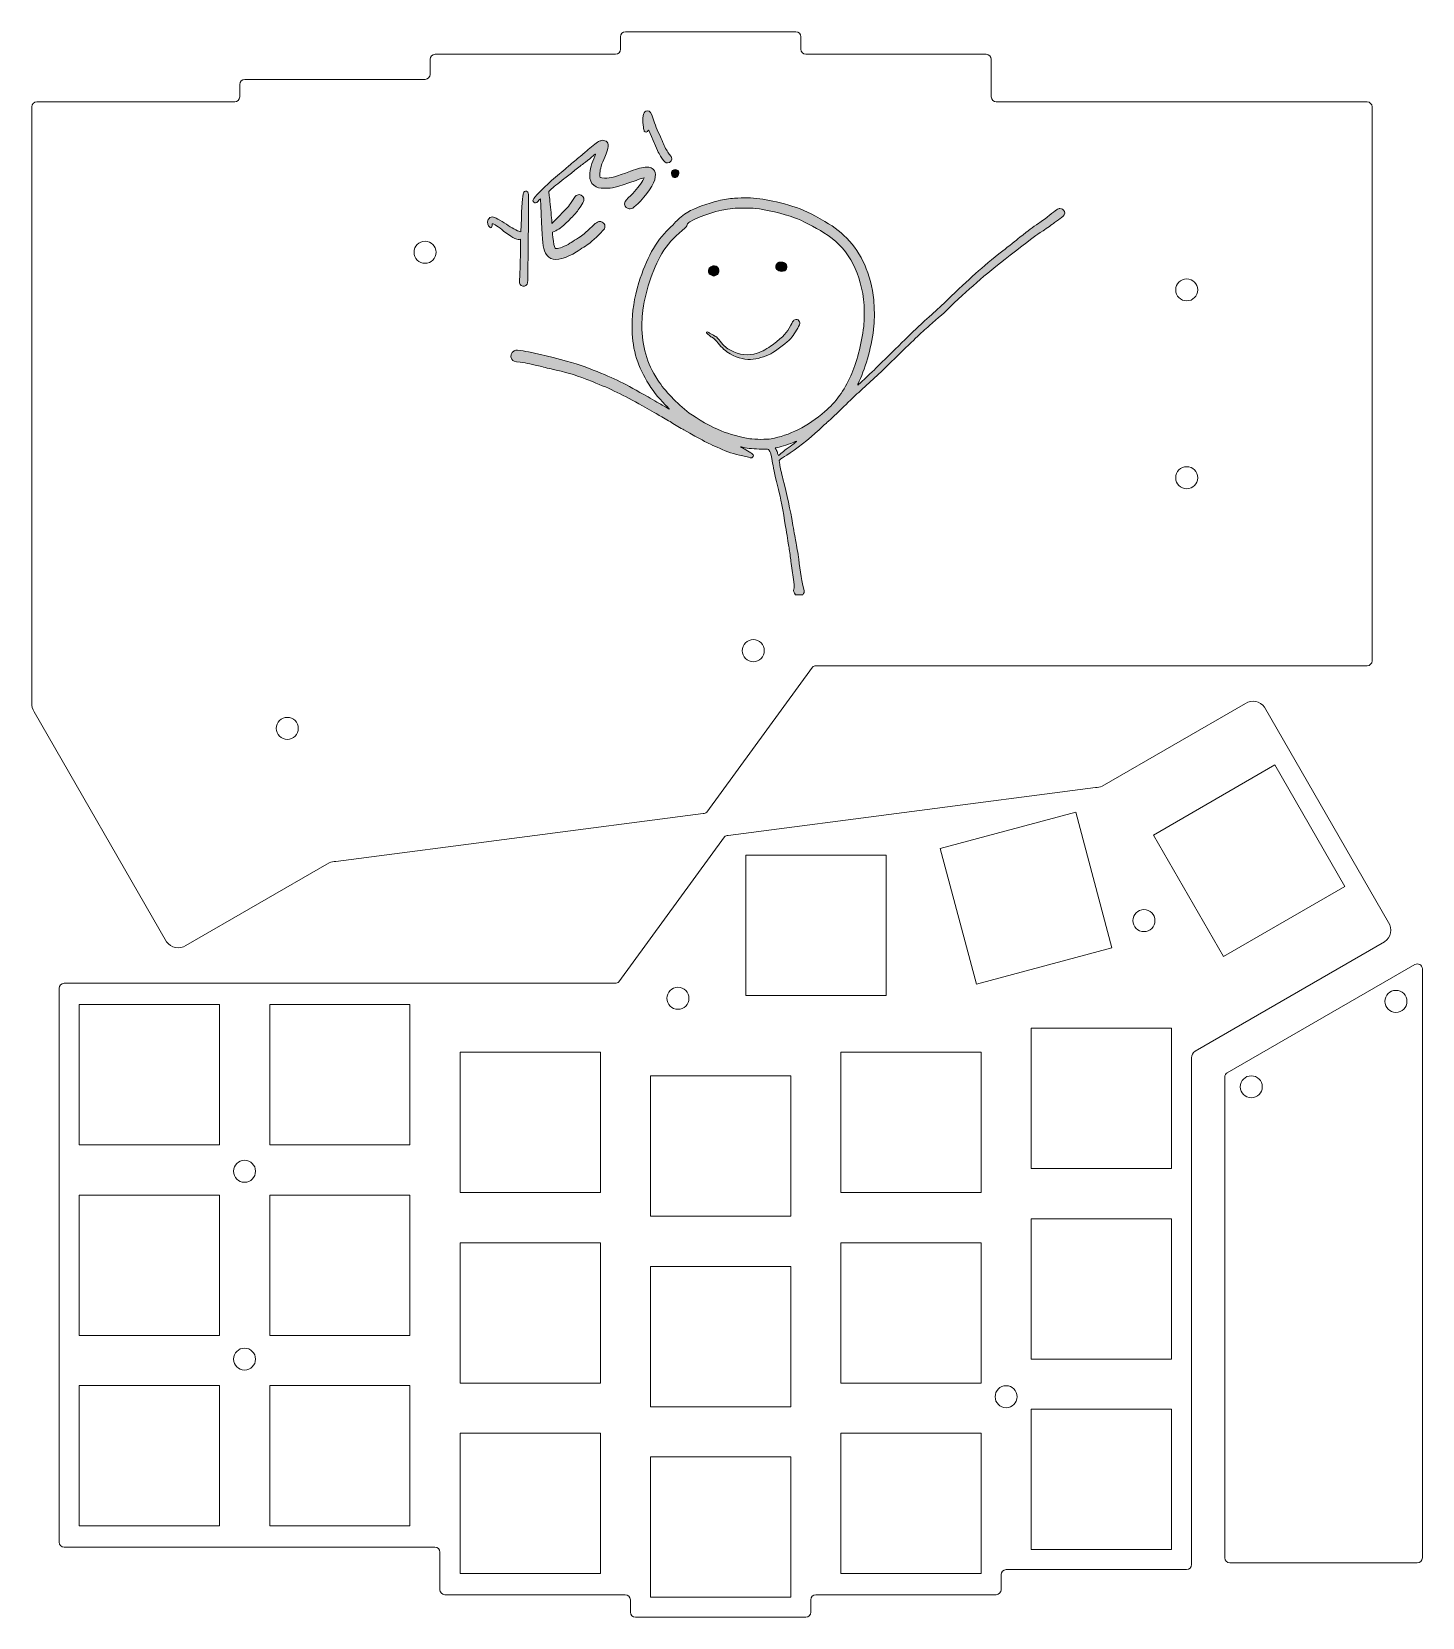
# Model space of a CAD drawing. Header units: millimetres. Extents: x -142 to 140, y -60 to 99.
# Drawn here: x 0.8 to 139.5, y -59.8 to 98.4 of the extents above; entities that cross this region are included whole.
import ezdxf

# ---------------------------------------------------------------- set-up
doc = ezdxf.new("R2010")
doc.units = ezdxf.units.MM
doc.header["$MEASUREMENT"] = 0
doc.layers.add('カット1(R255G0B0)', color=7, linetype='Continuous', lineweight=0)

# ---------------------------------------------------------------- blocks, each defined once
blk = doc.blocks.new('Block_3')
at = {"layer": 'カット1(R255G0B0)', "color": 5, "lineweight": 0, "true_color": 0x0000ff}
for points in [[(121.89, 31.41), (122.52, 31.84), (123.38, 31.67), (123.81, 31.03), (123.81, 31.03), (123.82, 31.03), (123.82, 31.03)], [(136.17, 9.57), (136.6, 8.94), (136.43, 8.08), (135.79, 7.65), (135.79, 7.65), (135.79, 7.65), (135.79, 7.65)], [(3.52, 3), (3.52, 3.27), (3.74, 3.5), (4.02, 3.5), (4.02, 3.5), (4.02, 3.5), (4.02, 3.5)], [(4.02, -52.75), (3.74, -52.75), (3.52, -52.53), (3.52, -52.25), (3.52, -52.25), (3.52, -52.25), (3.52, -52.25)], [(41.02, -52.75), (41.29, -52.75), (41.52, -52.97), (41.52, -53.25), (41.52, -53.25), (41.52, -53.25), (41.52, -53.25)], [(60.02, -57.5), (60.29, -57.5), (60.52, -57.72), (60.52, -58), (60.52, -58), (60.52, -58), (60.52, -58)], [(78.52, -58), (78.52, -57.73), (78.74, -57.5), (79.02, -57.5), (79.02, -57.5), (79.02, -57.5), (79.02, -57.5)], [(61.02, -59.75), (60.74, -59.75), (60.52, -59.53), (60.52, -59.25), (60.52, -59.25), (60.52, -59.25), (60.52, -59.25)], [(78.52, -59.25), (78.52, -59.53), (78.3, -59.75), (78.02, -59.75), (78.02, -59.75), (78.02, -59.75), (78.02, -59.75)]]:
    blk.add_open_spline(points, degree=3, knots=[0, 0, 0, 0, 1, 1, 1, 2, 2, 2, 2], dxfattribs=at)
for points in [[(107.59, 23.15), (107.59, 23.15), (121.89, 31.41), (121.89, 31.41)], [(123.81, 31.03), (123.81, 31.03), (136.17, 9.57), (136.17, 9.57)], [(70.27, 18.25), (70.27, 18.25), (106.94, 23.02), (106.94, 23.02)], [(107.59, 23.15), (107.38, 23.08), (107.16, 23.04), (106.94, 23.02)], [(59.37, 3.64), (59.37, 3.64), (69.92, 18.1), (69.92, 18.1)], [(69.92, 18.1), (70.01, 18.2), (70.14, 18.25), (70.27, 18.25)], [(135.79, 7.64), (135.79, 7.64), (116.87, -3.28), (116.87, -3.28)], [(59.02, 3.5), (59.02, 3.5), (4.02, 3.5), (4.02, 3.5)], [(59.37, 3.65), (59.28, 3.55), (59.15, 3.5), (59.02, 3.5)], [(3.52, -52.25), (3.52, -52.25), (3.52, 3), (3.52, 3)], [(116.52, -54.5), (116.52, -54.5), (116.51, -3.94), (116.51, -3.94)], [(116.52, -3.94), (116.52, -3.68), (116.65, -3.43), (116.87, -3.28)], [(41.02, -52.75), (41.02, -52.75), (4.02, -52.75), (4.02, -52.75)], [(41.52, -57), (41.52, -57), (41.52, -53.25), (41.52, -53.25)], [(97.52, -55.5), (97.52, -55.23), (97.74, -55), (98.02, -55)], [(116.02, -55), (116.02, -55), (98.02, -55), (98.02, -55)], [(116.52, -54.5), (116.52, -54.78), (116.3, -55), (116.02, -55)], [(97.52, -55.5), (97.52, -55.5), (97.52, -57), (97.52, -57)], [(42.02, -57.5), (41.74, -57.5), (41.52, -57.28), (41.52, -57)], [(60.02, -57.5), (60.02, -57.5), (42.02, -57.5), (42.02, -57.5)], [(60.52, -59.25), (60.52, -59.25), (60.52, -58), (60.52, -58)], [(78.52, -58), (78.52, -58), (78.52, -59.25), (78.52, -59.25)], [(97.02, -57.5), (97.02, -57.5), (79.02, -57.5), (79.02, -57.5)], [(97.52, -57), (97.52, -57.28), (97.29, -57.5), (97.02, -57.5)], [(78.02, -59.75), (78.02, -59.75), (61.02, -59.75), (61.02, -59.75)]]:
    blk.add_open_spline(points, degree=3, dxfattribs=at)
blk = doc.blocks.new('Block_2')
at = {"layer": 'カット1(R255G0B0)', "color": 1, "lineweight": 0, "true_color": 0xff0000}
for points in [[(124.83, 25.29), (112.71, 18.29), (119.71, 6.17), (131.83, 13.17)], [(104.96, 20.56), (91.44, 16.94), (95.06, 3.42), (108.58, 7.04)], [(86.05, 16.28), (72.05, 16.28), (72.05, 2.28), (86.05, 2.28)], [(19.53, 1.37), (5.53, 1.37), (5.53, -12.63), (19.53, -12.63)], [(38.53, 1.37), (24.53, 1.37), (24.53, -12.63), (38.53, -12.63)], [(114.53, -0.99), (100.53, -0.99), (100.53, -14.99), (114.53, -14.99)], [(57.53, -3.38), (43.53, -3.38), (43.53, -17.38), (57.53, -17.38)], [(95.53, -3.38), (81.53, -3.38), (81.53, -17.38), (95.53, -17.38)], [(76.53, -5.75), (62.53, -5.75), (62.53, -19.75), (76.53, -19.75)], [(19.53, -17.63), (5.53, -17.63), (5.53, -31.63), (19.53, -31.63)], [(38.53, -17.63), (24.53, -17.63), (24.53, -31.63), (38.53, -31.63)], [(114.53, -19.99), (100.53, -19.99), (100.53, -33.99), (114.53, -33.99)], [(57.53, -22.38), (43.53, -22.38), (43.53, -36.38), (57.53, -36.38)], [(95.53, -22.38), (81.53, -22.38), (81.53, -36.38), (95.53, -36.38)], [(76.53, -24.75), (62.53, -24.75), (62.53, -38.75), (76.53, -38.75)], [(19.53, -36.63), (5.53, -36.63), (5.53, -50.63), (19.53, -50.63)], [(38.53, -36.63), (24.53, -36.63), (24.53, -50.63), (38.53, -50.63)], [(114.53, -38.99), (100.53, -38.99), (100.53, -52.99), (114.53, -52.99)], [(57.53, -41.38), (43.53, -41.38), (43.53, -55.38), (57.53, -55.38)], [(95.53, -41.38), (81.53, -41.38), (81.53, -55.38), (95.53, -55.38)], [(76.53, -43.75), (62.53, -43.75), (62.53, -57.75), (76.53, -57.75)]]:
    blk.add_lwpolyline(points, close=True, dxfattribs=at)
for centre in [(111.77, 9.75), (65.27, 2), (136.91, 1.69), (122.48, -6.83), (22.02, -15.25), (22.02, -34), (98.02, -37.75)]:
    blk.add_circle(centre, 1.1, dxfattribs=at)
at = {"layer": 'カット1(R255G0B0)', "color": 5, "lineweight": 0, "true_color": 0x0000ff}
blk.add_open_spline([(139.55, -53.82), (139.55, -53.82), (139.55, 4.94), (139.55, 4.94), (139.55, 5.32), (139.13, 5.56), (138.8, 5.37), (138.8, 5.37), (120.08, -5.43), (120.08, -5.43), (119.92, -5.52), (119.83, -5.69), (119.83, -5.87), (119.83, -5.87), (119.83, -53.81), (119.83, -53.81), (119.83, -54.09), (120.05, -54.31), (120.33, -54.31), (120.33, -54.31), (139.05, -54.32), (139.05, -54.32), (139.32, -54.32), (139.55, -54.09), (139.55, -53.82)], degree=3, knots=[0, 0, 0, 0, 1, 1, 1, 2, 2, 2, 3, 3, 3, 4, 4, 4, 5, 5, 5, 6, 6, 6, 7, 7, 7, 8, 8, 8, 8], dxfattribs=at)
at = {"layer": 'カット1(R255G0B0)'}
blk.add_blockref('Block_3', (0, 0), dxfattribs=at)
blk = doc.blocks.new('Block_5')
at = {"layer": 'カット1(R255G0B0)', "color": 5, "lineweight": 0, "true_color": 0x0000ff}
for points in [[(59.54, 97.93), (59.54, 98.21), (59.76, 98.43), (60.04, 98.43), (60.04, 98.43), (60.04, 98.43), (60.04, 98.43)], [(77.04, 98.43), (77.31, 98.43), (77.54, 98.21), (77.54, 97.93), (77.54, 97.93), (77.54, 97.93), (77.54, 97.93)], [(59.54, 96.68), (59.54, 96.4), (59.31, 96.18), (59.04, 96.18), (59.04, 96.18), (59.04, 96.18), (59.04, 96.18)], [(78.04, 96.18), (77.76, 96.18), (77.54, 96.4), (77.54, 96.68), (77.54, 96.68), (77.54, 96.68), (77.54, 96.68)], [(21.54, 91.93), (21.54, 91.65), (21.31, 91.43), (21.04, 91.43), (21.04, 91.43), (21.04, 91.43), (21.04, 91.43)], [(97.04, 91.43), (96.76, 91.43), (96.54, 91.65), (96.54, 91.93), (96.54, 91.93), (96.54, 91.93), (96.54, 91.93)], [(134.04, 91.43), (134.31, 91.43), (134.54, 91.21), (134.54, 90.93), (134.54, 90.93), (134.54, 90.93), (134.54, 90.93)], [(134.54, 35.68), (134.54, 35.4), (134.31, 35.18), (134.04, 35.18), (134.04, 35.18), (134.04, 35.18), (134.04, 35.18)], [(16.17, 7.27), (15.53, 6.84), (14.67, 7.01), (14.24, 7.64), (14.24, 7.65), (14.24, 7.65), (14.24, 7.65)]]:
    blk.add_open_spline(points, degree=3, knots=[0, 0, 0, 0, 1, 1, 1, 2, 2, 2, 2], dxfattribs=at)
for points in [[(60.04, 98.43), (60.04, 98.43), (77.04, 98.43), (77.04, 98.43)], [(59.54, 96.68), (59.54, 96.68), (59.54, 97.93), (59.54, 97.93)], [(77.54, 97.93), (77.54, 97.93), (77.54, 96.68), (77.54, 96.68)], [(40.54, 95.68), (40.54, 95.96), (40.76, 96.18), (41.04, 96.18)], [(40.54, 94.18), (40.54, 94.18), (40.54, 95.68), (40.54, 95.68)], [(41.04, 96.18), (41.04, 96.18), (59.04, 96.18), (59.04, 96.18)], [(78.04, 96.18), (78.04, 96.18), (96.04, 96.18), (96.04, 96.18)], [(96.04, 96.18), (96.31, 96.18), (96.54, 95.96), (96.54, 95.68)], [(96.54, 95.68), (96.54, 95.68), (96.54, 91.93), (96.54, 91.93)], [(21.54, 93.18), (21.54, 93.46), (21.76, 93.68), (22.04, 93.68)], [(22.04, 93.68), (22.04, 93.68), (40.04, 93.68), (40.04, 93.68)], [(40.54, 94.18), (40.54, 93.9), (40.31, 93.68), (40.04, 93.68)], [(21.54, 93.18), (21.54, 93.18), (21.54, 91.93), (21.54, 91.93)], [(0.79, 90.93), (0.79, 91.21), (1.01, 91.43), (1.29, 91.43)], [(0.79, 90.93), (0.79, 90.93), (0.79, 31.46), (0.79, 31.46)], [(1.29, 91.43), (1.29, 91.43), (21.04, 91.43), (21.04, 91.43)], [(97.04, 91.43), (97.04, 91.43), (134.04, 91.43), (134.04, 91.43)], [(134.54, 90.93), (134.54, 90.93), (134.54, 35.68), (134.54, 35.68)], [(78.69, 35.04), (78.69, 35.04), (68.14, 20.58), (68.14, 20.58)], [(78.69, 35.03), (78.78, 35.13), (78.91, 35.18), (79.04, 35.18)], [(79.04, 35.18), (79.04, 35.18), (134.04, 35.18), (134.04, 35.18)], [(1.02, 30.58), (0.86, 30.85), (0.78, 31.15), (0.79, 31.46)], [(14.24, 7.65), (14.24, 7.65), (1.02, 30.58), (1.02, 30.58)], [(68.14, 20.58), (68.05, 20.48), (67.92, 20.43), (67.79, 20.43)], [(67.79, 20.43), (67.79, 20.43), (31.12, 15.66), (31.12, 15.66)], [(30.46, 15.53), (30.46, 15.53), (16.17, 7.27), (16.17, 7.27)], [(30.46, 15.53), (30.68, 15.6), (30.9, 15.64), (31.12, 15.66)]]:
    blk.add_open_spline(points, degree=3, dxfattribs=at)
blk = doc.blocks.new('Block_6')
at = {"layer": 'カット1(R255G0B0)', "true_color": 0x000000, "transparency": 33554687}
h = blk.add_hatch(color=18, dxfattribs=at)
edge = h.paths.add_edge_path()
edge.add_spline(control_points=[(61.97, 90.44), (61.77, 90.23), (61.71, 89.52), (61.82, 88.9), (61.85, 88.73), (61.89, 88.56), (61.91, 88.52), (61.97, 88.36), (62.26, 88.4), (62.31, 88.58), (62.34, 88.67), (62.34, 88.68), (63.03, 87.05), (63.34, 86.33), (63.45, 86.11), (63.67, 85.81), (63.91, 85.47), (64.06, 85.34), (64.24, 85.34), (64.51, 85.34), (64.75, 85.69), (64.63, 85.92), (64.6, 85.97), (64.49, 86.11), (64.4, 86.23), (64.21, 86.46), (64.02, 86.8), (63.83, 87.26), (63.77, 87.4), (63.63, 87.72), (63.52, 87.96), (63.24, 88.53), (62.94, 89.28), (62.81, 89.74), (62.61, 90.37), (62.49, 90.54), (62.21, 90.54), (62.11, 90.54), (62.04, 90.51), (61.97, 90.44)], knot_values=[0, 0, 0, 0, 1, 1, 1, 2, 2, 2, 3, 3, 3, 4, 4, 4, 5, 5, 5, 6, 6, 6, 7, 7, 7, 8, 8, 8, 9, 9, 9, 10, 10, 10, 11, 11, 11, 12, 12, 12, 13, 13, 13, 13], degree=3, periodic=0)
h = blk.add_hatch(color=18, dxfattribs=at)
edge = h.paths.add_edge_path()
edge.add_spline(control_points=[(57.64, 87.58), (57.57, 87.56), (57.44, 87.51), (57.35, 87.47), (57.12, 87.34), (56.5, 86.85), (56.2, 86.57), (56.05, 86.44), (55.63, 86.08), (55.25, 85.77), (54.87, 85.47), (54.39, 85.07), (54.18, 84.88), (53.98, 84.7), (53.65, 84.42), (53.46, 84.26), (52.86, 83.77), (52.48, 83.42), (51.79, 82.75), (50.8, 81.78), (50.69, 81.61), (50.88, 81.42), (51.01, 81.29), (51.11, 81.32), (51.32, 81.54), (51.42, 81.66), (51.53, 81.75), (51.54, 81.75), (51.56, 81.75), (51.59, 81.07), (51.62, 80.24), (51.69, 77.94), (51.76, 77.19), (51.96, 76.56), (52.05, 76.24), (52.32, 75.93), (52.6, 75.8), (53.14, 75.57), (54.14, 75.83), (55.14, 76.48), (55.33, 76.6), (55.66, 76.81), (55.87, 76.94), (56.09, 77.07), (56.37, 77.27), (56.51, 77.38), (56.94, 77.74), (57.88, 78.65), (57.94, 78.77), (58.11, 79.1), (57.83, 79.52), (57.44, 79.51), (57.26, 79.5), (57.14, 79.41), (56.48, 78.79), (55.84, 78.19), (55.71, 78.08), (55.14, 77.74), (54.9, 77.59), (54.61, 77.41), (54.48, 77.33), (54.02, 77.02), (53.4, 76.78), (53.13, 76.8), (53.01, 76.82), (52.99, 76.84), (52.94, 77), (52.89, 77.17), (52.79, 77.84), (52.75, 78.23), (52.75, 78.23), (52.74, 78.42), (52.74, 78.42), (52.74, 78.42), (53.09, 78.58), (53.09, 78.58), (53.46, 78.76), (53.79, 79.03), (54.63, 79.85), (54.97, 80.18), (55.17, 80.42), (55.42, 80.8), (55.87, 81.46), (55.93, 81.62), (55.87, 81.81), (55.78, 82.11), (55.48, 82.26), (55.21, 82.14), (55.09, 82.09), (54.99, 81.97), (54.68, 81.49), (54.32, 80.95), (54.21, 80.82), (53.49, 80.11), (53.49, 80.11), (52.7, 79.31), (52.7, 79.31), (52.7, 79.31), (52.67, 79.68), (52.67, 79.68), (52.66, 79.88), (52.61, 80.33), (52.58, 80.66), (52.55, 81), (52.5, 81.48), (52.48, 81.72), (52.45, 81.97), (52.42, 82.24), (52.4, 82.33), (52.37, 82.47), (52.38, 82.49), (52.56, 82.66), (52.79, 82.88), (53.31, 83.31), (53.89, 83.75), (54.14, 83.94), (54.58, 84.29), (54.88, 84.53), (55.17, 84.76), (55.6, 85.1), (55.84, 85.27), (56.07, 85.44), (56.44, 85.73), (56.65, 85.91), (56.86, 86.09), (57.04, 86.23), (57.06, 86.22), (57.06, 86.21), (57.03, 86.12), (56.98, 86.01), (56.68, 85.37), (56.48, 84.64), (56.47, 84.14), (56.47, 83.63), (56.59, 83.35), (56.88, 83.11), (57.17, 82.87), (57.42, 82.81), (57.98, 82.81), (58.76, 82.81), (58.94, 82.86), (61.09, 83.6), (61.38, 83.7), (61.68, 83.8), (61.76, 83.81), (61.76, 83.81), (61.9, 83.84), (61.9, 83.84), (61.9, 83.84), (61.76, 83.59), (61.76, 83.59), (61.49, 83.12), (61.12, 82.66), (60.56, 82.1), (60.2, 81.74), (59.98, 81.49), (59.96, 81.41), (59.89, 81.16), (60.03, 80.89), (60.29, 80.79), (60.59, 80.67), (60.83, 80.81), (61.53, 81.53), (62.49, 82.54), (63.08, 83.58), (63.02, 84.2), (62.99, 84.5), (62.9, 84.66), (62.69, 84.8), (62.54, 84.91), (62.49, 84.91), (62.15, 84.91), (61.73, 84.91), (61.22, 84.78), (60.54, 84.52), (59.09, 83.96), (58.59, 83.83), (57.94, 83.83), (57.46, 83.83), (57.45, 83.84), (57.48, 84.31), (57.51, 84.73), (57.66, 85.27), (57.97, 85.92), (58.39, 86.85), (58.43, 87.33), (58.11, 87.5), (57.91, 87.6), (57.78, 87.62), (57.64, 87.58)], knot_values=[0, 0, 0, 0, 1, 1, 1, 2, 2, 2, 3, 3, 3, 4, 4, 4, 5, 5, 5, 6, 6, 6, 7, 7, 7, 8, 8, 8, 9, 9, 9, 10, 10, 10, 11, 11, 11, 12, 12, 12, 13, 13, 13, 14, 14, 14, 15, 15, 15, 16, 16, 16, 17, 17, 17, 18, 18, 18, 19, 19, 19, 20, 20, 20, 21, 21, 21, 22, 22, 22, 23, 23, 23, 24, 24, 24, 25, 25, 25, 26, 26, 26, 27, 27, 27, 28, 28, 28, 29, 29, 29, 30, 30, 30, 31, 31, 31, 32, 32, 32, 33, 33, 33, 34, 34, 34, 35, 35, 35, 36, 36, 36, 37, 37, 37, 38, 38, 38, 39, 39, 39, 40, 40, 40, 41, 41, 41, 42, 42, 42, 43, 43, 43, 44, 44, 44, 45, 45, 45, 46, 46, 46, 47, 47, 47, 48, 48, 48, 49, 49, 49, 50, 50, 50, 51, 51, 51, 52, 52, 52, 53, 53, 53, 54, 54, 54, 55, 55, 55, 56, 56, 56, 57, 57, 57, 58, 58, 58, 59, 59, 59, 60, 60, 60, 61, 61, 61, 62, 62, 62, 63, 63, 63, 63], degree=3, periodic=0)
h = blk.add_hatch(color=18, dxfattribs=at)
edge = h.paths.add_edge_path()
edge.add_spline(control_points=[(64.74, 84.57), (64.63, 84.46), (64.62, 84.42), (64.64, 84.28), (64.67, 84.07), (64.76, 83.92), (64.89, 83.89), (65.13, 83.83), (65.32, 83.99), (65.35, 84.3), (65.37, 84.45), (65.36, 84.49), (65.27, 84.58), (65.11, 84.73), (64.9, 84.73), (64.74, 84.57)], knot_values=[0, 0, 0, 0, 1, 1, 1, 2, 2, 2, 3, 3, 3, 4, 4, 4, 5, 5, 5, 5], degree=3, periodic=0)
h = blk.add_hatch(color=18, dxfattribs=at)
edge = h.paths.add_edge_path()
edge.add_spline(control_points=[(49.89, 82.44), (49.78, 82.33), (49.71, 81.51), (49.65, 79.83), (49.65, 79.83), (49.6, 78.47), (49.6, 78.47), (49.6, 78.47), (49.5, 78.49), (49.5, 78.49), (49.25, 78.55), (48.61, 78.89), (48.15, 79.23), (47.56, 79.63), (46.97, 79.95), (46.77, 79.95), (46.57, 79.95), (46.43, 79.86), (46.34, 79.69), (46.2, 79.41), (46.28, 79.05), (46.52, 78.91), (46.64, 78.83), (46.74, 78.93), (46.72, 79.1), (46.71, 79.21), (46.73, 79.26), (46.77, 79.27), (46.84, 79.3), (47.41, 78.93), (47.87, 78.55), (48.5, 78.03), (49.2, 77.66), (49.46, 77.71), (49.46, 77.71), (49.57, 77.73), (49.57, 77.73), (49.57, 77.73), (49.55, 76.27), (49.55, 76.27), (49.54, 75.47), (49.51, 74.49), (49.49, 74.09), (49.44, 73.31), (49.45, 73.27), (49.64, 73.12), (49.82, 72.98), (50.08, 73.03), (50.22, 73.23), (50.28, 73.33), (50.29, 73.49), (50.3, 74.94), (50.31, 75.82), (50.33, 77.77), (50.35, 79.27), (50.37, 80.78), (50.37, 82.1), (50.36, 82.21), (50.34, 82.33), (50.29, 82.44), (50.25, 82.47), (50.14, 82.55), (49.97, 82.53), (49.89, 82.44)], knot_values=[0, 0, 0, 0, 1, 1, 1, 2, 2, 2, 3, 3, 3, 4, 4, 4, 5, 5, 5, 6, 6, 6, 7, 7, 7, 8, 8, 8, 9, 9, 9, 10, 10, 10, 11, 11, 11, 12, 12, 12, 13, 13, 13, 14, 14, 14, 15, 15, 15, 16, 16, 16, 17, 17, 17, 18, 18, 18, 19, 19, 19, 20, 20, 20, 21, 21, 21, 21], degree=3, periodic=0)
h = blk.add_hatch(color=18, dxfattribs=at)
edge = h.paths.add_edge_path()
edge.add_spline(control_points=[(77.1, 57.56), (77.1, 57.54), (76.29, 56.91), (75.93, 56.67), (75.75, 56.54), (75.54, 56.37), (75.47, 56.29), (75.39, 56.21), (75.31, 56.14), (75.3, 56.14), (75.28, 56.14), (75.25, 56.24), (75.22, 56.36), (75.2, 56.48), (75.13, 56.65), (75.08, 56.74), (75.08, 56.74), (74.98, 56.91), (74.98, 56.91), (74.98, 56.91), (75.23, 56.96), (75.23, 56.96), (75.52, 57.02), (76.58, 57.36), (76.85, 57.49), (77.03, 57.57), (77.1, 57.59), (77.1, 57.56)], knot_values=[0, 0, 0, 0, 1, 1, 1, 2, 2, 2, 3, 3, 3, 4, 4, 4, 5, 5, 5, 6, 6, 6, 7, 7, 7, 8, 8, 8, 9, 9, 9, 9], degree=3, periodic=0)
edge = h.paths.add_edge_path()
edge.add_spline(control_points=[(72.97, 80.8), (74.01, 80.69), (75.8, 80.28), (76.91, 79.88), (77.61, 79.63), (78.95, 78.94), (79.84, 78.38), (82.13, 76.93), (83.38, 74.84), (83.79, 71.73), (83.87, 71.09), (83.89, 69.59), (83.81, 69.01), (83.59, 67.27), (83.09, 65.35), (82.52, 64.09), (81.89, 62.67), (81, 61.45), (79.94, 60.54), (78.23, 59.08), (76.36, 58.13), (74.56, 57.82), (74.14, 57.74), (72.97, 57.75), (72.43, 57.83), (71.67, 57.95), (70.34, 58.31), (69.59, 58.61), (68.69, 58.96), (67.14, 59.84), (66.4, 60.39), (65.12, 61.38), (63.97, 62.57), (63.26, 63.68), (62.16, 65.39), (61.67, 67.05), (61.67, 69.09), (61.67, 69.52), (61.69, 70.05), (61.72, 70.27), (61.97, 72.37), (62.73, 74.74), (63.66, 76.29), (64.2, 77.2), (64.83, 77.91), (65.69, 78.61), (66.11, 78.95), (66.16, 79.01), (66.2, 79.16), (66.24, 79.31), (66.28, 79.36), (66.44, 79.46), (67.36, 80.04), (69.46, 80.69), (70.74, 80.8), (71.32, 80.85), (72.51, 80.85), (72.97, 80.8)], knot_values=[0, 0, 0, 0, 1, 1, 1, 2, 2, 2, 3, 3, 3, 4, 4, 4, 5, 5, 5, 6, 6, 6, 7, 7, 7, 8, 8, 8, 9, 9, 9, 10, 10, 10, 11, 11, 11, 12, 12, 12, 13, 13, 13, 14, 14, 14, 15, 15, 15, 16, 16, 16, 17, 17, 17, 18, 18, 18, 19, 19, 19, 19], degree=3, periodic=0)
edge = h.paths.add_edge_path()
edge.add_spline(control_points=[(70.92, 81.82), (70.32, 81.78), (69.93, 81.72), (69.27, 81.56), (68.28, 81.32), (66.91, 80.82), (66.25, 80.44), (65.84, 80.21), (65.31, 79.77), (65.03, 79.45), (64.91, 79.31), (64.61, 79.01), (64.37, 78.77), (63.04, 77.48), (62.09, 75.77), (61.38, 73.4), (60.9, 71.8), (60.69, 70.52), (60.69, 69.11), (60.68, 67.97), (60.79, 67.14), (61.05, 66.16), (61.52, 64.44), (62.59, 62.64), (64, 61.22), (64.27, 60.95), (64.46, 60.75), (64.41, 60.78), (64.36, 60.81), (64.1, 60.96), (63.83, 61.11), (63.56, 61.26), (62.87, 61.66), (62.29, 61.99), (59.98, 63.33), (59.01, 63.8), (56.81, 64.68), (55.43, 65.24), (54.96, 65.38), (52.82, 65.92), (50.77, 66.43), (50.31, 66.53), (49.53, 66.62), (49.08, 66.67), (49.05, 66.67), (48.92, 66.59), (48.61, 66.41), (48.51, 66.05), (48.68, 65.77), (48.8, 65.57), (48.94, 65.51), (49.53, 65.45), (50.21, 65.37), (50.73, 65.26), (51.68, 65.02), (52.11, 64.91), (52.76, 64.75), (53.13, 64.67), (54.5, 64.36), (55.13, 64.16), (56.74, 63.52), (58.58, 62.79), (59.82, 62.19), (61.72, 61.11), (62.34, 60.76), (63.1, 60.33), (63.4, 60.16), (63.7, 59.99), (64.25, 59.67), (64.63, 59.44), (65, 59.21), (65.56, 58.88), (65.87, 58.7), (67.61, 57.72), (68.05, 57.49), (68.53, 57.27), (68.83, 57.14), (69.22, 56.96), (69.41, 56.87), (70.17, 56.52), (70.85, 56.3), (71.73, 56.12), (71.92, 56.09), (72.18, 56.02), (72.3, 55.98), (72.59, 55.88), (72.62, 55.88), (72.72, 55.98), (72.82, 56.08), (72.82, 56.2), (72.72, 56.3), (72.62, 56.39), (71.85, 56.86), (71.61, 56.96), (71.43, 57.04), (71.48, 57.04), (71.82, 56.96), (72.22, 56.86), (72.96, 56.79), (73.61, 56.79), (74.24, 56.79), (74.33, 56.79), (74.35, 56.73), (74.36, 56.69), (74.41, 56.61), (74.45, 56.55), (74.55, 56.41), (74.62, 56.1), (74.72, 55.39), (74.8, 54.83), (75.02, 53.83), (75.3, 52.77), (75.49, 52.05), (75.77, 50.59), (76.01, 49.07), (76.14, 48.29), (76.28, 47.4), (76.34, 47.09), (76.39, 46.77), (76.48, 46.17), (76.52, 45.74), (76.57, 45.31), (76.68, 44.54), (76.76, 44.03), (76.89, 43.24), (76.9, 43.07), (76.86, 42.96), (76.79, 42.76), (76.8, 42.61), (76.91, 42.42), (76.91, 42.42), (77, 42.26), (77, 42.26), (77, 42.26), (77.37, 42.25), (77.37, 42.25), (77.37, 42.25), (77.74, 42.24), (77.74, 42.24), (77.74, 42.24), (77.81, 42.39), (77.81, 42.39), (77.88, 42.53), (77.88, 42.56), (77.82, 42.83), (77.7, 43.32), (77.47, 44.71), (77.32, 45.8), (77.25, 46.37), (77.11, 47.17), (77.04, 47.58), (76.96, 47.98), (76.81, 48.8), (76.71, 49.4), (76.5, 50.61), (76.13, 52.31), (75.75, 53.81), (75.61, 54.37), (75.47, 55.01), (75.43, 55.25), (75.43, 55.25), (75.36, 55.67), (75.36, 55.67), (75.36, 55.67), (75.46, 55.76), (75.46, 55.76), (75.52, 55.81), (75.81, 56), (76.12, 56.19), (77.04, 56.76), (78.35, 57.79), (79.35, 58.72), (79.69, 59.05), (80.16, 59.46), (80.37, 59.64), (80.58, 59.82), (81.15, 60.36), (81.64, 60.85), (82.12, 61.34), (82.88, 62.06), (83.31, 62.45), (84.45, 63.47), (85.4, 64.36), (86.52, 65.46), (88.86, 67.75), (89.46, 68.32), (90.37, 69.11), (91.18, 69.82), (92.04, 70.58), (92.43, 70.97), (94.73, 73.17), (95.98, 74.24), (98.96, 76.55), (100.86, 78.03), (100.87, 78.04), (101.7, 78.58), (102.1, 78.84), (102.62, 79.21), (102.86, 79.39), (103.1, 79.58), (103.39, 79.79), (103.52, 79.88), (103.82, 80.08), (103.92, 80.27), (103.83, 80.49), (103.75, 80.68), (103.58, 80.8), (103.39, 80.8), (103.22, 80.8), (103.01, 80.67), (102.29, 80.08), (102.04, 79.87), (101.58, 79.52), (101.27, 79.32), (100.62, 78.89), (100.3, 78.65), (99.39, 77.92), (99.01, 77.63), (98.25, 77.02), (97.69, 76.57), (95.54, 74.87), (94.4, 73.85), (92.13, 71.64), (91.75, 71.27), (91.06, 70.63), (90.59, 70.22), (89.12, 68.9), (88.94, 68.72), (86.95, 66.76), (86.04, 65.86), (85.1, 64.94), (84.87, 64.71), (84.33, 64.2), (83.32, 63.26), (83.22, 63.18), (83.18, 63.15), (83.23, 63.29), (83.36, 63.56), (84.05, 65.03), (84.63, 67.2), (84.83, 69.08), (84.89, 69.66), (84.88, 71.05), (84.81, 71.68), (84.51, 74.27), (83.6, 76.34), (82.11, 77.84), (81.35, 78.6), (80.72, 79.07), (79.47, 79.76), (78.12, 80.52), (77.48, 80.8), (76.32, 81.13), (74.01, 81.79), (72.72, 81.95), (70.92, 81.82)], knot_values=[0, 0, 0, 0, 1, 1, 1, 2, 2, 2, 3, 3, 3, 4, 4, 4, 5, 5, 5, 6, 6, 6, 7, 7, 7, 8, 8, 8, 9, 9, 9, 10, 10, 10, 11, 11, 11, 12, 12, 12, 13, 13, 13, 14, 14, 14, 15, 15, 15, 16, 16, 16, 17, 17, 17, 18, 18, 18, 19, 19, 19, 20, 20, 20, 21, 21, 21, 22, 22, 22, 23, 23, 23, 24, 24, 24, 25, 25, 25, 26, 26, 26, 27, 27, 27, 28, 28, 28, 29, 29, 29, 30, 30, 30, 31, 31, 31, 32, 32, 32, 33, 33, 33, 34, 34, 34, 35, 35, 35, 36, 36, 36, 37, 37, 37, 38, 38, 38, 39, 39, 39, 40, 40, 40, 41, 41, 41, 42, 42, 42, 43, 43, 43, 44, 44, 44, 45, 45, 45, 46, 46, 46, 47, 47, 47, 48, 48, 48, 49, 49, 49, 50, 50, 50, 51, 51, 51, 52, 52, 52, 53, 53, 53, 54, 54, 54, 55, 55, 55, 56, 56, 56, 57, 57, 57, 58, 58, 58, 59, 59, 59, 60, 60, 60, 61, 61, 61, 62, 62, 62, 63, 63, 63, 64, 64, 64, 65, 65, 65, 66, 66, 66, 67, 67, 67, 68, 68, 68, 69, 69, 69, 70, 70, 70, 71, 71, 71, 72, 72, 72, 73, 73, 73, 74, 74, 74, 75, 75, 75, 76, 76, 76, 77, 77, 77, 78, 78, 78, 79, 79, 79, 80, 80, 80, 81, 81, 81, 82, 82, 82, 83, 83, 83, 84, 84, 84, 85, 85, 85, 85], degree=3, periodic=0)
h = blk.add_hatch(color=18, dxfattribs=at)
edge = h.paths.add_edge_path()
edge.add_spline(control_points=[(68.56, 74.99), (68.3, 74.83), (68.22, 74.48), (68.4, 74.27), (68.46, 74.19), (68.75, 74.06), (68.85, 74.06), (68.99, 74.06), (69.21, 74.19), (69.29, 74.32), (69.58, 74.78), (69.03, 75.29), (68.56, 74.99)], knot_values=[0, 0, 0, 0, 1, 1, 1, 2, 2, 2, 3, 3, 3, 4, 4, 4, 4], degree=3, periodic=0)
h = blk.add_hatch(color=18, dxfattribs=at)
edge = h.paths.add_edge_path()
edge.add_spline(control_points=[(75.21, 75.37), (75.15, 75.32), (75.07, 75.21), (75.05, 75.12), (74.95, 74.8), (75.21, 74.51), (75.6, 74.51), (76.1, 74.51), (76.33, 74.98), (75.99, 75.3), (75.89, 75.41), (75.83, 75.43), (75.59, 75.44), (75.36, 75.45), (75.3, 75.44), (75.21, 75.37)], knot_values=[0, 0, 0, 0, 1, 1, 1, 2, 2, 2, 3, 3, 3, 4, 4, 4, 5, 5, 5, 5], degree=3, periodic=0)
h = blk.add_hatch(color=18, dxfattribs=at)
edge = h.paths.add_edge_path()
edge.add_spline(control_points=[(76.84, 69.66), (76.8, 69.63), (76.66, 69.4), (76.52, 69.15), (76.07, 68.3), (75.94, 68.16), (74.68, 67.17), (74.24, 66.83), (73.68, 66.54), (73.18, 66.37), (72.28, 66.08), (71.4, 66.17), (70.5, 66.65), (70.15, 66.83), (69.88, 67.08), (69.49, 67.55), (69.17, 67.95), (69.14, 67.98), (68.67, 68.23), (68.51, 68.32), (68.33, 68.42), (68.28, 68.45), (68.2, 68.5), (68.17, 68.5), (68.13, 68.46), (68.09, 68.42), (68.12, 68.37), (68.29, 68.22), (68.4, 68.12), (68.56, 68), (68.64, 67.96), (68.87, 67.84), (69.03, 67.69), (69.28, 67.35), (69.64, 66.89), (70.03, 66.54), (70.49, 66.29), (71.29, 65.85), (72.07, 65.67), (72.78, 65.75), (73.43, 65.83), (74.24, 66.11), (74.74, 66.42), (75.1, 66.65), (76.26, 67.54), (76.45, 67.73), (76.68, 67.96), (77.09, 68.58), (77.31, 69.01), (77.47, 69.33), (77.47, 69.35), (77.41, 69.49), (77.38, 69.57), (77.31, 69.65), (77.27, 69.68), (77.16, 69.74), (76.93, 69.73), (76.84, 69.66)], knot_values=[0, 0, 0, 0, 1, 1, 1, 2, 2, 2, 3, 3, 3, 4, 4, 4, 5, 5, 5, 6, 6, 6, 7, 7, 7, 8, 8, 8, 9, 9, 9, 10, 10, 10, 11, 11, 11, 12, 12, 12, 13, 13, 13, 14, 14, 14, 15, 15, 15, 16, 16, 16, 17, 17, 17, 18, 18, 18, 19, 19, 19, 19], degree=3, periodic=0)
at = {"layer": 'カット1(R255G0B0)'}
for points, knots in [([(61.97, 90.44), (61.77, 90.23), (61.71, 89.52), (61.82, 88.9), (61.85, 88.73), (61.89, 88.56), (61.91, 88.52), (61.97, 88.36), (62.26, 88.4), (62.31, 88.58), (62.34, 88.67), (62.34, 88.68), (63.03, 87.05), (63.34, 86.33), (63.45, 86.11), (63.67, 85.81), (63.91, 85.47), (64.06, 85.34), (64.24, 85.34), (64.51, 85.34), (64.75, 85.69), (64.63, 85.92), (64.6, 85.97), (64.49, 86.11), (64.4, 86.23), (64.21, 86.46), (64.02, 86.8), (63.83, 87.26), (63.77, 87.4), (63.63, 87.72), (63.52, 87.96), (63.24, 88.53), (62.94, 89.28), (62.81, 89.74), (62.61, 90.37), (62.49, 90.54), (62.21, 90.54), (62.11, 90.54), (62.04, 90.51), (61.97, 90.44)], [0, 0, 0, 0, 1, 1, 1, 2, 2, 2, 3, 3, 3, 4, 4, 4, 5, 5, 5, 6, 6, 6, 7, 7, 7, 8, 8, 8, 9, 9, 9, 10, 10, 10, 11, 11, 11, 12, 12, 12, 13, 13, 13, 13]), ([(57.64, 87.58), (57.57, 87.56), (57.44, 87.51), (57.35, 87.47), (57.12, 87.34), (56.5, 86.85), (56.2, 86.57), (56.05, 86.44), (55.63, 86.08), (55.25, 85.77), (54.87, 85.47), (54.39, 85.07), (54.18, 84.88), (53.98, 84.7), (53.65, 84.42), (53.46, 84.26), (52.86, 83.77), (52.48, 83.42), (51.79, 82.75), (50.8, 81.78), (50.69, 81.61), (50.88, 81.42), (51.01, 81.29), (51.11, 81.32), (51.32, 81.54), (51.42, 81.66), (51.53, 81.75), (51.54, 81.75), (51.56, 81.75), (51.59, 81.07), (51.62, 80.24), (51.69, 77.94), (51.76, 77.19), (51.96, 76.56), (52.05, 76.24), (52.32, 75.93), (52.6, 75.8), (53.14, 75.57), (54.14, 75.83), (55.14, 76.48), (55.33, 76.6), (55.66, 76.81), (55.87, 76.94), (56.09, 77.07), (56.37, 77.27), (56.51, 77.38), (56.94, 77.74), (57.88, 78.65), (57.94, 78.77), (58.11, 79.1), (57.83, 79.52), (57.44, 79.51), (57.26, 79.5), (57.14, 79.41), (56.48, 78.79), (55.84, 78.19), (55.71, 78.08), (55.14, 77.74), (54.9, 77.59), (54.61, 77.41), (54.48, 77.33), (54.02, 77.02), (53.4, 76.78), (53.13, 76.8), (53.01, 76.82), (52.99, 76.84), (52.94, 77), (52.89, 77.17), (52.79, 77.84), (52.75, 78.23), (52.75, 78.23), (52.74, 78.42), (52.74, 78.42), (52.74, 78.42), (53.09, 78.58), (53.09, 78.58), (53.46, 78.76), (53.79, 79.03), (54.63, 79.85), (54.97, 80.18), (55.17, 80.42), (55.42, 80.8), (55.87, 81.46), (55.93, 81.62), (55.87, 81.81), (55.78, 82.11), (55.48, 82.26), (55.21, 82.14), (55.09, 82.09), (54.99, 81.97), (54.68, 81.49), (54.32, 80.95), (54.21, 80.82), (53.49, 80.11), (53.49, 80.11), (52.7, 79.31), (52.7, 79.31), (52.7, 79.31), (52.67, 79.68), (52.67, 79.68), (52.66, 79.88), (52.61, 80.33), (52.58, 80.66), (52.55, 81), (52.5, 81.48), (52.48, 81.72), (52.45, 81.97), (52.42, 82.24), (52.4, 82.33), (52.37, 82.47), (52.38, 82.49), (52.56, 82.66), (52.79, 82.88), (53.31, 83.31), (53.89, 83.75), (54.14, 83.94), (54.58, 84.29), (54.88, 84.53), (55.17, 84.76), (55.6, 85.1), (55.84, 85.27), (56.07, 85.44), (56.44, 85.73), (56.65, 85.91), (56.86, 86.09), (57.04, 86.23), (57.06, 86.22), (57.06, 86.21), (57.03, 86.12), (56.98, 86.01), (56.68, 85.37), (56.48, 84.64), (56.47, 84.14), (56.47, 83.63), (56.59, 83.35), (56.88, 83.11), (57.17, 82.87), (57.42, 82.81), (57.98, 82.81), (58.76, 82.81), (58.94, 82.86), (61.09, 83.6), (61.38, 83.7), (61.68, 83.8), (61.76, 83.81), (61.76, 83.81), (61.9, 83.84), (61.9, 83.84), (61.9, 83.84), (61.76, 83.59), (61.76, 83.59), (61.49, 83.12), (61.12, 82.66), (60.56, 82.1), (60.2, 81.74), (59.98, 81.49), (59.96, 81.41), (59.89, 81.16), (60.03, 80.89), (60.29, 80.79), (60.59, 80.67), (60.83, 80.81), (61.53, 81.53), (62.49, 82.54), (63.08, 83.58), (63.02, 84.2), (62.99, 84.5), (62.9, 84.66), (62.69, 84.8), (62.54, 84.91), (62.49, 84.91), (62.15, 84.91), (61.73, 84.91), (61.22, 84.78), (60.54, 84.52), (59.09, 83.96), (58.59, 83.83), (57.94, 83.83), (57.46, 83.83), (57.45, 83.84), (57.48, 84.31), (57.51, 84.73), (57.66, 85.27), (57.97, 85.92), (58.39, 86.85), (58.43, 87.33), (58.11, 87.5), (57.91, 87.6), (57.78, 87.62), (57.64, 87.58)], [0, 0, 0, 0, 1, 1, 1, 2, 2, 2, 3, 3, 3, 4, 4, 4, 5, 5, 5, 6, 6, 6, 7, 7, 7, 8, 8, 8, 9, 9, 9, 10, 10, 10, 11, 11, 11, 12, 12, 12, 13, 13, 13, 14, 14, 14, 15, 15, 15, 16, 16, 16, 17, 17, 17, 18, 18, 18, 19, 19, 19, 20, 20, 20, 21, 21, 21, 22, 22, 22, 23, 23, 23, 24, 24, 24, 25, 25, 25, 26, 26, 26, 27, 27, 27, 28, 28, 28, 29, 29, 29, 30, 30, 30, 31, 31, 31, 32, 32, 32, 33, 33, 33, 34, 34, 34, 35, 35, 35, 36, 36, 36, 37, 37, 37, 38, 38, 38, 39, 39, 39, 40, 40, 40, 41, 41, 41, 42, 42, 42, 43, 43, 43, 44, 44, 44, 45, 45, 45, 46, 46, 46, 47, 47, 47, 48, 48, 48, 49, 49, 49, 50, 50, 50, 51, 51, 51, 52, 52, 52, 53, 53, 53, 54, 54, 54, 55, 55, 55, 56, 56, 56, 57, 57, 57, 58, 58, 58, 59, 59, 59, 60, 60, 60, 61, 61, 61, 62, 62, 62, 63, 63, 63, 63]), ([(64.74, 84.57), (64.63, 84.46), (64.62, 84.42), (64.64, 84.28), (64.67, 84.07), (64.76, 83.92), (64.89, 83.89), (65.13, 83.83), (65.32, 83.99), (65.35, 84.3), (65.37, 84.45), (65.36, 84.49), (65.27, 84.58), (65.11, 84.73), (64.9, 84.73), (64.74, 84.57)], [0, 0, 0, 0, 1, 1, 1, 2, 2, 2, 3, 3, 3, 4, 4, 4, 5, 5, 5, 5]), ([(49.89, 82.44), (49.78, 82.33), (49.71, 81.51), (49.65, 79.83), (49.65, 79.83), (49.6, 78.47), (49.6, 78.47), (49.6, 78.47), (49.5, 78.49), (49.5, 78.49), (49.25, 78.55), (48.61, 78.89), (48.15, 79.23), (47.56, 79.63), (46.97, 79.95), (46.77, 79.95), (46.57, 79.95), (46.43, 79.86), (46.34, 79.69), (46.2, 79.41), (46.28, 79.05), (46.52, 78.91), (46.64, 78.83), (46.74, 78.93), (46.72, 79.1), (46.71, 79.21), (46.73, 79.26), (46.77, 79.27), (46.84, 79.3), (47.41, 78.93), (47.87, 78.55), (48.5, 78.03), (49.2, 77.66), (49.46, 77.71), (49.46, 77.71), (49.57, 77.73), (49.57, 77.73), (49.57, 77.73), (49.55, 76.27), (49.55, 76.27), (49.54, 75.47), (49.51, 74.49), (49.49, 74.09), (49.44, 73.31), (49.45, 73.27), (49.64, 73.12), (49.82, 72.98), (50.08, 73.03), (50.22, 73.23), (50.28, 73.33), (50.29, 73.49), (50.3, 74.94), (50.31, 75.82), (50.33, 77.77), (50.35, 79.27), (50.37, 80.78), (50.37, 82.1), (50.36, 82.21), (50.34, 82.33), (50.29, 82.44), (50.25, 82.47), (50.14, 82.55), (49.97, 82.53), (49.89, 82.44)], [0, 0, 0, 0, 1, 1, 1, 2, 2, 2, 3, 3, 3, 4, 4, 4, 5, 5, 5, 6, 6, 6, 7, 7, 7, 8, 8, 8, 9, 9, 9, 10, 10, 10, 11, 11, 11, 12, 12, 12, 13, 13, 13, 14, 14, 14, 15, 15, 15, 16, 16, 16, 17, 17, 17, 18, 18, 18, 19, 19, 19, 20, 20, 20, 21, 21, 21, 21]), ([(70.92, 81.82), (70.32, 81.78), (69.93, 81.72), (69.27, 81.56), (68.28, 81.32), (66.91, 80.82), (66.25, 80.44), (65.84, 80.21), (65.31, 79.77), (65.03, 79.45), (64.91, 79.31), (64.61, 79.01), (64.37, 78.77), (63.04, 77.48), (62.09, 75.77), (61.38, 73.4), (60.9, 71.8), (60.69, 70.52), (60.69, 69.11), (60.68, 67.97), (60.79, 67.14), (61.05, 66.16), (61.52, 64.44), (62.59, 62.64), (64, 61.22), (64.27, 60.95), (64.46, 60.75), (64.41, 60.78), (64.36, 60.81), (64.1, 60.96), (63.83, 61.11), (63.56, 61.26), (62.87, 61.66), (62.29, 61.99), (59.98, 63.33), (59.01, 63.8), (56.81, 64.68), (55.43, 65.24), (54.96, 65.38), (52.82, 65.92), (50.77, 66.43), (50.31, 66.53), (49.53, 66.62), (49.08, 66.67), (49.05, 66.67), (48.92, 66.59), (48.61, 66.41), (48.51, 66.05), (48.68, 65.77), (48.8, 65.57), (48.94, 65.51), (49.53, 65.45), (50.21, 65.37), (50.73, 65.26), (51.68, 65.02), (52.11, 64.91), (52.76, 64.75), (53.13, 64.67), (54.5, 64.36), (55.13, 64.16), (56.74, 63.52), (58.58, 62.79), (59.82, 62.19), (61.72, 61.11), (62.34, 60.76), (63.1, 60.33), (63.4, 60.16), (63.7, 59.99), (64.25, 59.67), (64.63, 59.44), (65, 59.21), (65.56, 58.88), (65.87, 58.7), (67.61, 57.72), (68.05, 57.49), (68.53, 57.27), (68.83, 57.14), (69.22, 56.96), (69.41, 56.87), (70.17, 56.52), (70.85, 56.3), (71.73, 56.12), (71.92, 56.09), (72.18, 56.02), (72.3, 55.98), (72.59, 55.88), (72.62, 55.88), (72.72, 55.98), (72.82, 56.08), (72.82, 56.2), (72.72, 56.3), (72.62, 56.39), (71.85, 56.86), (71.61, 56.96), (71.43, 57.04), (71.48, 57.04), (71.82, 56.96), (72.22, 56.86), (72.96, 56.79), (73.61, 56.79), (74.24, 56.79), (74.33, 56.79), (74.35, 56.73), (74.36, 56.69), (74.41, 56.61), (74.45, 56.55), (74.55, 56.41), (74.62, 56.1), (74.72, 55.39), (74.8, 54.83), (75.02, 53.83), (75.3, 52.77), (75.49, 52.05), (75.77, 50.59), (76.01, 49.07), (76.14, 48.29), (76.28, 47.4), (76.34, 47.09), (76.39, 46.77), (76.48, 46.17), (76.52, 45.74), (76.57, 45.31), (76.68, 44.54), (76.76, 44.03), (76.89, 43.24), (76.9, 43.07), (76.86, 42.96), (76.79, 42.76), (76.8, 42.61), (76.91, 42.42), (76.91, 42.42), (77, 42.26), (77, 42.26), (77, 42.26), (77.37, 42.25), (77.37, 42.25), (77.37, 42.25), (77.74, 42.24), (77.74, 42.24), (77.74, 42.24), (77.81, 42.39), (77.81, 42.39), (77.88, 42.53), (77.88, 42.56), (77.82, 42.83), (77.7, 43.32), (77.47, 44.71), (77.32, 45.8), (77.25, 46.37), (77.11, 47.17), (77.04, 47.58), (76.96, 47.98), (76.81, 48.8), (76.71, 49.4), (76.5, 50.61), (76.13, 52.31), (75.75, 53.81), (75.61, 54.37), (75.47, 55.01), (75.43, 55.25), (75.43, 55.25), (75.36, 55.67), (75.36, 55.67), (75.36, 55.67), (75.46, 55.76), (75.46, 55.76), (75.52, 55.81), (75.81, 56), (76.12, 56.19), (77.04, 56.76), (78.35, 57.79), (79.35, 58.72), (79.69, 59.05), (80.16, 59.46), (80.37, 59.64), (80.58, 59.82), (81.15, 60.36), (81.64, 60.85), (82.12, 61.34), (82.88, 62.06), (83.31, 62.45), (84.45, 63.47), (85.4, 64.36), (86.52, 65.46), (88.86, 67.75), (89.46, 68.32), (90.37, 69.11), (91.18, 69.82), (92.04, 70.58), (92.43, 70.97), (94.73, 73.17), (95.98, 74.24), (98.96, 76.55), (100.86, 78.03), (100.87, 78.04), (101.7, 78.58), (102.1, 78.84), (102.62, 79.21), (102.86, 79.39), (103.1, 79.58), (103.39, 79.79), (103.52, 79.88), (103.82, 80.08), (103.92, 80.27), (103.83, 80.49), (103.75, 80.68), (103.58, 80.8), (103.39, 80.8), (103.22, 80.8), (103.01, 80.67), (102.29, 80.08), (102.04, 79.87), (101.58, 79.52), (101.27, 79.32), (100.62, 78.89), (100.3, 78.65), (99.39, 77.92), (99.01, 77.63), (98.25, 77.02), (97.69, 76.57), (95.54, 74.87), (94.4, 73.85), (92.13, 71.64), (91.75, 71.27), (91.06, 70.63), (90.59, 70.22), (89.12, 68.9), (88.94, 68.72), (86.95, 66.76), (86.04, 65.86), (85.1, 64.94), (84.87, 64.71), (84.33, 64.2), (83.32, 63.26), (83.22, 63.18), (83.18, 63.15), (83.23, 63.29), (83.36, 63.56), (84.05, 65.03), (84.63, 67.2), (84.83, 69.08), (84.89, 69.66), (84.88, 71.05), (84.81, 71.68), (84.51, 74.27), (83.6, 76.34), (82.11, 77.84), (81.35, 78.6), (80.72, 79.07), (79.47, 79.76), (78.12, 80.52), (77.48, 80.8), (76.32, 81.13), (74.01, 81.79), (72.72, 81.95), (70.92, 81.82)], [0, 0, 0, 0, 1, 1, 1, 2, 2, 2, 3, 3, 3, 4, 4, 4, 5, 5, 5, 6, 6, 6, 7, 7, 7, 8, 8, 8, 9, 9, 9, 10, 10, 10, 11, 11, 11, 12, 12, 12, 13, 13, 13, 14, 14, 14, 15, 15, 15, 16, 16, 16, 17, 17, 17, 18, 18, 18, 19, 19, 19, 20, 20, 20, 21, 21, 21, 22, 22, 22, 23, 23, 23, 24, 24, 24, 25, 25, 25, 26, 26, 26, 27, 27, 27, 28, 28, 28, 29, 29, 29, 30, 30, 30, 31, 31, 31, 32, 32, 32, 33, 33, 33, 34, 34, 34, 35, 35, 35, 36, 36, 36, 37, 37, 37, 38, 38, 38, 39, 39, 39, 40, 40, 40, 41, 41, 41, 42, 42, 42, 43, 43, 43, 44, 44, 44, 45, 45, 45, 46, 46, 46, 47, 47, 47, 48, 48, 48, 49, 49, 49, 50, 50, 50, 51, 51, 51, 52, 52, 52, 53, 53, 53, 54, 54, 54, 55, 55, 55, 56, 56, 56, 57, 57, 57, 58, 58, 58, 59, 59, 59, 60, 60, 60, 61, 61, 61, 62, 62, 62, 63, 63, 63, 64, 64, 64, 65, 65, 65, 66, 66, 66, 67, 67, 67, 68, 68, 68, 69, 69, 69, 70, 70, 70, 71, 71, 71, 72, 72, 72, 73, 73, 73, 74, 74, 74, 75, 75, 75, 76, 76, 76, 77, 77, 77, 78, 78, 78, 79, 79, 79, 80, 80, 80, 81, 81, 81, 82, 82, 82, 83, 83, 83, 84, 84, 84, 85, 85, 85, 85]), ([(72.97, 80.8), (74.01, 80.69), (75.8, 80.28), (76.91, 79.88), (77.61, 79.63), (78.95, 78.94), (79.84, 78.38), (82.13, 76.93), (83.38, 74.84), (83.79, 71.73), (83.87, 71.09), (83.89, 69.59), (83.81, 69.01), (83.59, 67.27), (83.09, 65.35), (82.52, 64.09), (81.89, 62.67), (81, 61.45), (79.94, 60.54), (78.23, 59.08), (76.36, 58.13), (74.56, 57.82), (74.14, 57.74), (72.97, 57.75), (72.43, 57.83), (71.67, 57.95), (70.34, 58.31), (69.59, 58.61), (68.69, 58.96), (67.14, 59.84), (66.4, 60.39), (65.12, 61.38), (63.97, 62.57), (63.26, 63.68), (62.16, 65.39), (61.67, 67.05), (61.67, 69.09), (61.67, 69.52), (61.69, 70.05), (61.72, 70.27), (61.97, 72.37), (62.73, 74.74), (63.66, 76.29), (64.2, 77.2), (64.83, 77.91), (65.69, 78.61), (66.11, 78.95), (66.16, 79.01), (66.2, 79.16), (66.24, 79.31), (66.28, 79.36), (66.44, 79.46), (67.36, 80.04), (69.46, 80.69), (70.74, 80.8), (71.32, 80.85), (72.51, 80.85), (72.97, 80.8)], [0, 0, 0, 0, 1, 1, 1, 2, 2, 2, 3, 3, 3, 4, 4, 4, 5, 5, 5, 6, 6, 6, 7, 7, 7, 8, 8, 8, 9, 9, 9, 10, 10, 10, 11, 11, 11, 12, 12, 12, 13, 13, 13, 14, 14, 14, 15, 15, 15, 16, 16, 16, 17, 17, 17, 18, 18, 18, 19, 19, 19, 19]), ([(68.56, 74.99), (68.3, 74.83), (68.22, 74.48), (68.4, 74.27), (68.46, 74.19), (68.75, 74.06), (68.85, 74.06), (68.99, 74.06), (69.21, 74.19), (69.29, 74.32), (69.58, 74.78), (69.03, 75.29), (68.56, 74.99)], [0, 0, 0, 0, 1, 1, 1, 2, 2, 2, 3, 3, 3, 4, 4, 4, 4]), ([(75.21, 75.37), (75.15, 75.32), (75.07, 75.21), (75.05, 75.12), (74.95, 74.8), (75.21, 74.51), (75.6, 74.51), (76.1, 74.51), (76.33, 74.98), (75.99, 75.3), (75.89, 75.41), (75.83, 75.43), (75.59, 75.44), (75.36, 75.45), (75.3, 75.44), (75.21, 75.37)], [0, 0, 0, 0, 1, 1, 1, 2, 2, 2, 3, 3, 3, 4, 4, 4, 5, 5, 5, 5]), ([(76.84, 69.66), (76.8, 69.63), (76.66, 69.4), (76.52, 69.15), (76.07, 68.3), (75.94, 68.16), (74.68, 67.17), (74.24, 66.83), (73.68, 66.54), (73.18, 66.37), (72.28, 66.08), (71.4, 66.17), (70.5, 66.65), (70.15, 66.83), (69.88, 67.08), (69.49, 67.55), (69.17, 67.95), (69.14, 67.98), (68.67, 68.23), (68.51, 68.32), (68.33, 68.42), (68.28, 68.45), (68.2, 68.5), (68.17, 68.5), (68.13, 68.46), (68.09, 68.42), (68.12, 68.37), (68.29, 68.22), (68.4, 68.12), (68.56, 68), (68.64, 67.96), (68.87, 67.84), (69.03, 67.69), (69.28, 67.35), (69.64, 66.89), (70.03, 66.54), (70.49, 66.29), (71.29, 65.85), (72.07, 65.67), (72.78, 65.75), (73.43, 65.83), (74.24, 66.11), (74.74, 66.42), (75.1, 66.65), (76.26, 67.54), (76.45, 67.73), (76.68, 67.96), (77.09, 68.58), (77.31, 69.01), (77.47, 69.33), (77.47, 69.35), (77.41, 69.49), (77.38, 69.57), (77.31, 69.65), (77.27, 69.68), (77.16, 69.74), (76.93, 69.73), (76.84, 69.66)], [0, 0, 0, 0, 1, 1, 1, 2, 2, 2, 3, 3, 3, 4, 4, 4, 5, 5, 5, 6, 6, 6, 7, 7, 7, 8, 8, 8, 9, 9, 9, 10, 10, 10, 11, 11, 11, 12, 12, 12, 13, 13, 13, 14, 14, 14, 15, 15, 15, 16, 16, 16, 17, 17, 17, 18, 18, 18, 19, 19, 19, 19]), ([(77.1, 57.56), (77.1, 57.54), (76.29, 56.91), (75.93, 56.67), (75.75, 56.54), (75.54, 56.37), (75.47, 56.29), (75.39, 56.21), (75.31, 56.14), (75.3, 56.14), (75.28, 56.14), (75.25, 56.24), (75.22, 56.36), (75.2, 56.48), (75.13, 56.65), (75.08, 56.74), (75.08, 56.74), (74.98, 56.91), (74.98, 56.91), (74.98, 56.91), (75.23, 56.96), (75.23, 56.96), (75.52, 57.02), (76.58, 57.36), (76.85, 57.49), (77.03, 57.57), (77.1, 57.59), (77.1, 57.56)], [0, 0, 0, 0, 1, 1, 1, 2, 2, 2, 3, 3, 3, 4, 4, 4, 5, 5, 5, 6, 6, 6, 7, 7, 7, 8, 8, 8, 9, 9, 9, 9])]:
    blk.add_open_spline(points, degree=3, knots=knots, dxfattribs=at)
blk = doc.blocks.new('Block_4')
at = {"layer": 'カット1(R255G0B0)', "color": 1, "lineweight": 0, "true_color": 0xff0000}
for centre in [(40.04, 76.43), (116.04, 72.68), (116.04, 53.93), (72.79, 36.68), (26.29, 28.93)]:
    blk.add_circle(centre, 1.1, dxfattribs=at)
at = {"layer": 'カット1(R255G0B0)'}
for name in ['Block_5', 'Block_6']:
    blk.add_blockref(name, (0, 0), dxfattribs=at)

msp = doc.modelspace()

# ---------------------------------------------------------------- block references
at = {"layer": 'カット1(R255G0B0)'}
for name in ['Block_4', 'Block_2']:
    msp.add_blockref(name, (0, 0), dxfattribs=at)

doc.saveas('drawing.dxf')
